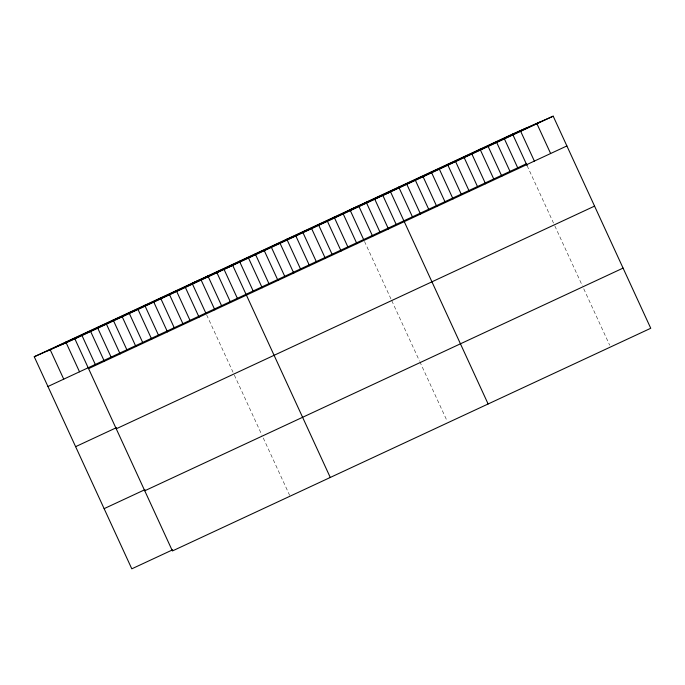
<?xml version="1.0" encoding="UTF-8"?>
<svg xmlns="http://www.w3.org/2000/svg" width="685" height="685" viewBox="0 0 685 685"><rect width="100%" height="100%" fill="white"/><g stroke="black" fill="none" stroke-linecap="round" stroke-linejoin="round"><path stroke-width="0.51" stroke-dasharray="3.42 2.57" d="M527.133 165.702L553.506 223.053M554.833 225.93L582.447 285.979M583.748 288.796L609.693 345.206M364.497 241.411L391.306 299.696M391.751 300.672L419.374 360.721M419.819 361.689L447.065 420.915M206.656 314.894L233.028 372.246M234.356 375.123L261.97 435.172M263.271 437.989L289.644 495.341"/><path stroke-width="1.03" d="M34.25 356.731L512.577 134.054L553.197 116.176L650.75 328.269L172.423 550.946L74.879 338.852L34.25 356.731L131.803 568.824L172.654 549.807M47.659 350.831L525.977 128.155M61.47 344.752L539.797 122.076M74.879 338.852L553.197 116.176M47.941 386.503L526.268 163.826M88.57 368.624L566.889 145.948M75.615 446.663L116.467 427.645M116.244 428.793L594.563 206.117M104.129 508.655L144.98 489.638M144.758 490.777L623.076 268.1M192.1 283.248L232.72 265.369L330.273 477.462M536.937 123.745L550.629 153.517M520.677 131.323L534.369 161.086M512.577 134.054L527.133 165.702M504.408 138.892L518.1 168.656M496.308 141.624L510 171.396M488.148 146.462L501.84 176.233M480.048 149.202L493.739 178.965M471.888 154.031L485.579 183.803M463.788 156.771L477.479 186.534M455.619 161.6L469.311 191.372M447.519 164.34L461.21 194.112M439.359 169.178L453.05 198.941M431.259 171.909L444.95 201.681M423.099 176.747L436.79 206.519M414.999 179.479L428.69 209.25M406.83 184.316L420.522 214.088M398.73 187.056L412.421 216.82M488.122 403.979L390.57 191.886L349.941 209.764L363.632 239.536M382.47 194.626L396.161 224.389M374.789 199.232L388.481 229.004M366.21 202.195L379.901 231.967M359 206.587L372.691 236.351M343.219 213.934L356.911 243.706M334.16 217.111L347.852 246.883M327.43 221.281L341.121 251.052M318.371 224.466L332.062 254.229M311.649 228.627L325.341 258.399M302.59 231.813L316.282 261.576M295.86 235.974L309.551 265.746M286.801 239.159L300.492 268.931M280.079 243.329L293.771 273.092M271.02 246.506L284.712 276.278M264.29 250.676L277.982 280.439M255.231 253.852L268.931 283.624M248.509 258.022L262.201 287.794M239.45 261.208L253.142 290.971M223.67 268.554L237.361 298.317M216.94 272.716L230.631 302.487M207.88 275.901L221.572 305.673M201.15 280.071L214.842 309.834M192.536 284.207L205.791 313.019M185.37 287.417L199.061 317.181M176.31 290.594L190.002 320.366M169.58 294.764L183.28 324.536M160.53 297.949L174.221 327.713M153.8 302.111L167.491 331.882M144.74 305.296L158.432 335.059M138.019 309.457L151.71 339.229M128.96 312.643L142.651 342.414M122.23 316.812L135.921 346.576M113.171 319.989L126.862 349.761M106.449 324.159L120.14 353.922M97.39 327.336L111.081 357.108M90.66 331.506L104.351 361.278M81.601 334.691L95.292 364.454M65.82 342.038L79.511 371.801M50.031 349.384L63.731 379.156"/></g></svg>
